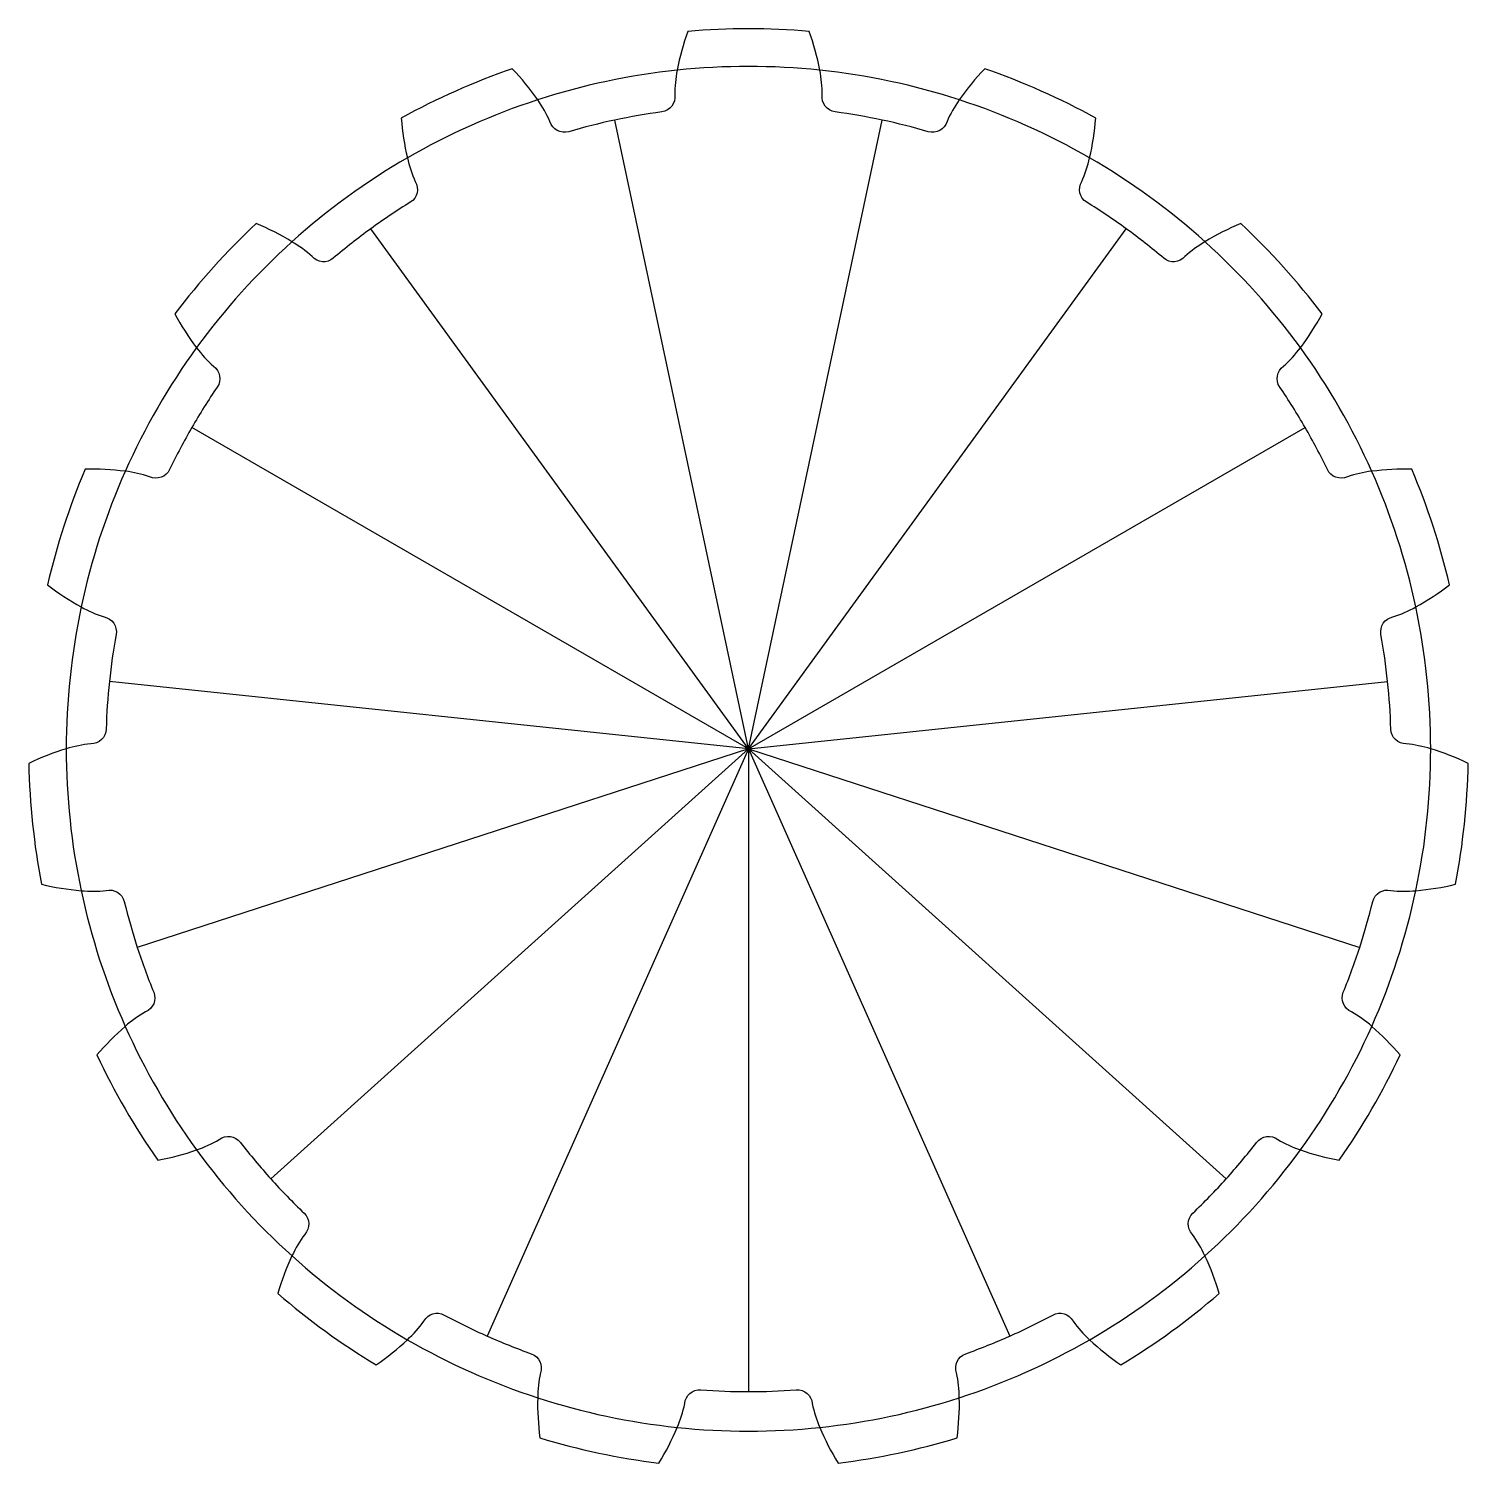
# Model space of a CAD drawing. Header units: millimetres. Extents: x 1634 to 2380, y 498 to 1241.
import ezdxf

# ---------------------------------------------------------------- set-up
doc = ezdxf.new("R2010")
doc.units = ezdxf.units.MM

msp = doc.modelspace()

# ---------------------------------------------------------------- linework, layer by layer
for q in [(1937.72, 1194), (2076.19, 1194), (1811.22, 1137.68), (2202.68, 1137.68), (1718.56, 1034.78), (2295.34, 1034.78), (1675.78, 903.09), (2338.13, 903.09), (1690.25, 765.38), (1759.48, 645.46), (1871.51, 564.07), (2006.95, 535.28), (2142.39, 564.07), (2254.42, 645.46), (2323.65, 765.38)]:
    msp.add_line((2006.95, 868.28), q)
at = {"color": 0}
for points in [[(2076.19, 1194, 0.01856), (2051.86, 1198.24, -0.410853), (2045.15, 1206.96, 0.051489), (2043.9, 1219.84, 0.039225), (2038.44, 1239.95, 0.042279), (1975.47, 1239.95, 0.039225), (1970, 1219.84, 0.051489), (1968.76, 1206.96, -0.410853), (1962.04, 1198.24, 0.01856), (1937.72, 1194)], [(1937.72, 1194, 0.01856), (1913.77, 1187.98, -0.410853), (1904.09, 1193.22, 0.051489), (1897.71, 1204.48, 0.039225), (1884.54, 1220.62, 0.042279), (1827.02, 1195.01, 0.039225), (1830.2, 1174.42, 0.051489), (1834.3, 1162.15, -0.410853), (1831.72, 1151.44, 0.01856), (1811.22, 1137.68)], [(2202.68, 1137.68, 0.01856), (2182.18, 1151.44, -0.410853), (2179.6, 1162.15, 0.051489), (2183.7, 1174.42, 0.039225), (2186.88, 1195.01, 0.042279), (2129.36, 1220.62, 0.039225), (2116.19, 1204.48, 0.051489), (2109.81, 1193.22, -0.410853), (2100.13, 1187.98, 0.01856), (2076.19, 1194)], [(1811.22, 1137.68, 0.01856), (1791.8, 1122.44, -0.410853), (1780.82, 1123.29, 0.051489), (1770.41, 1130.98, 0.039225), (1751.81, 1140.37, 0.042279), (1709.68, 1093.58, 0.039225), (1720.96, 1076.06, 0.051489), (1729.7, 1066.52, -0.410853), (1731.69, 1055.69, 0.01856), (1718.56, 1034.78)], [(2295.34, 1034.78, 0.01856), (2282.21, 1055.69, -0.410853), (2284.2, 1066.52, 0.051489), (2292.94, 1076.06, 0.039225), (2304.22, 1093.58, 0.042279), (2262.09, 1140.37, 0.039225), (2243.49, 1130.98, 0.051489), (2233.08, 1123.29, -0.410853), (2222.11, 1122.44, 0.01856), (2202.68, 1137.68)], [(1718.56, 1034.78, 0.01856), (1707.02, 1012.95, -0.410853), (1696.65, 1009.26, 0.051489), (1684.01, 1012.06, 0.039225), (1663.2, 1013.07, 0.042279), (1643.74, 953.19, 0.039225), (1661.18, 941.78, 0.051489), (1673.04, 936.61, -0.410853), (1679.27, 927.53, 0.01856), (1675.78, 903.09)], [(2338.13, 903.09, 0.01856), (2334.64, 927.53, -0.410853), (2340.86, 936.61, 0.051489), (2352.73, 941.78, 0.039225), (2370.16, 953.19, 0.042279), (2350.7, 1013.07, 0.039225), (2329.89, 1012.06, 0.051489), (2317.25, 1009.26, -0.410853), (2306.88, 1012.95, 0.01856), (2295.34, 1034.78)], [(1675.78, 903.09, 0.01856), (1674.11, 878.45, -0.410853), (1666.13, 870.86, 0.051489), (1653.45, 868.28, 0.039225), (1634.03, 860.74, 0.042279), (1640.61, 798.12, 0.039225), (1661.18, 794.78, 0.051489), (1674.12, 794.89, -0.410853), (1683.5, 789.13, 0.01856), (1690.25, 765.38)], [(2323.65, 765.38, 0.01856), (2330.41, 789.13, -0.410853), (2339.79, 794.89, 0.051489), (2352.73, 794.78, 0.039225), (2373.29, 798.12, 0.042279), (2379.88, 860.74, 0.039225), (2360.45, 868.28, 0.051489), (2347.77, 870.86, -0.410853), (2339.8, 878.45, 0.01856), (2338.13, 903.09)], [(1690.25, 765.38, 0.01856), (1698.75, 742.19, -0.410853), (1694.55, 732.02, 0.051489), (1684.01, 724.5, 0.039225), (1669.33, 709.71, 0.042279), (1700.82, 655.18, 0.039225), (1720.96, 660.5, 0.051489), (1732.74, 665.86, -0.410853), (1743.65, 664.41, 0.01856), (1759.48, 645.46)], [(2254.42, 645.46, 0.01856), (2270.25, 664.41, -0.410853), (2281.16, 665.86, 0.051489), (2292.94, 660.5, 0.039225), (2313.08, 655.18, 0.042279), (2344.57, 709.71, 0.039225), (2329.89, 724.5, 0.051489), (2319.36, 732.02, -0.410853), (2315.16, 742.19, 0.01856), (2323.65, 765.38)], [(1759.48, 645.46, 0.01856), (1776.67, 627.74, -0.410853), (1776.98, 616.73, 0.051489), (1770.41, 605.58, 0.039225), (1763.02, 586.1, 0.042279), (1813.96, 549.09, 0.039225), (1830.2, 562.14, 0.051489), (1838.78, 571.83, -0.410853), (1849.34, 574.94, 0.01856), (1871.51, 564.07)], [(2142.39, 564.07, 0.01856), (2164.56, 574.94, -0.410853), (2175.12, 571.83, 0.051489), (2183.7, 562.14, 0.039225), (2199.94, 549.09, 0.042279), (2250.88, 586.1, 0.039225), (2243.49, 605.58, 0.051489), (2236.93, 616.73, -0.410853), (2237.23, 627.74, 0.01856), (2254.42, 645.46)], [(1871.51, 564.07, 0.01856), (1894.42, 554.87, -0.410853), (1899.17, 544.94, 0.051489), (1897.71, 532.08, 0.039225), (1898.88, 511.28, 0.042279), (1960.47, 498.19, 0.039225), (1970, 516.72, 0.051489), (1973.9, 529.06, -0.410853), (1982.28, 536.2, 0.01856), (2006.95, 535.28)], [(2006.95, 535.28, 0.01856), (2031.62, 536.2, -0.410853), (2040.01, 529.06, 0.051489), (2043.9, 516.72, 0.039225), (2053.43, 498.19, 0.042279), (2115.02, 511.28, 0.039225), (2116.19, 532.08, 0.051489), (2114.73, 544.94, -0.410853), (2119.48, 554.87, 0.01856), (2142.39, 564.07)]]:
    msp.add_lwpolyline(points, format="xyb", dxfattribs=at)
at = {"color": 1}
for start, end in [(78, 102), (102, 126), (54, 78), (126, 150), (30, 54), (150, 174), (6, 30), (174, 198), (342, 6), (198, 222), (318, 342), (222, 246), (294, 318), (246, 270), (270, 294)]:
    msp.add_arc((2006.95, 868.28), 353.5, start, end, dxfattribs=at)

doc.saveas('drawing.dxf')
